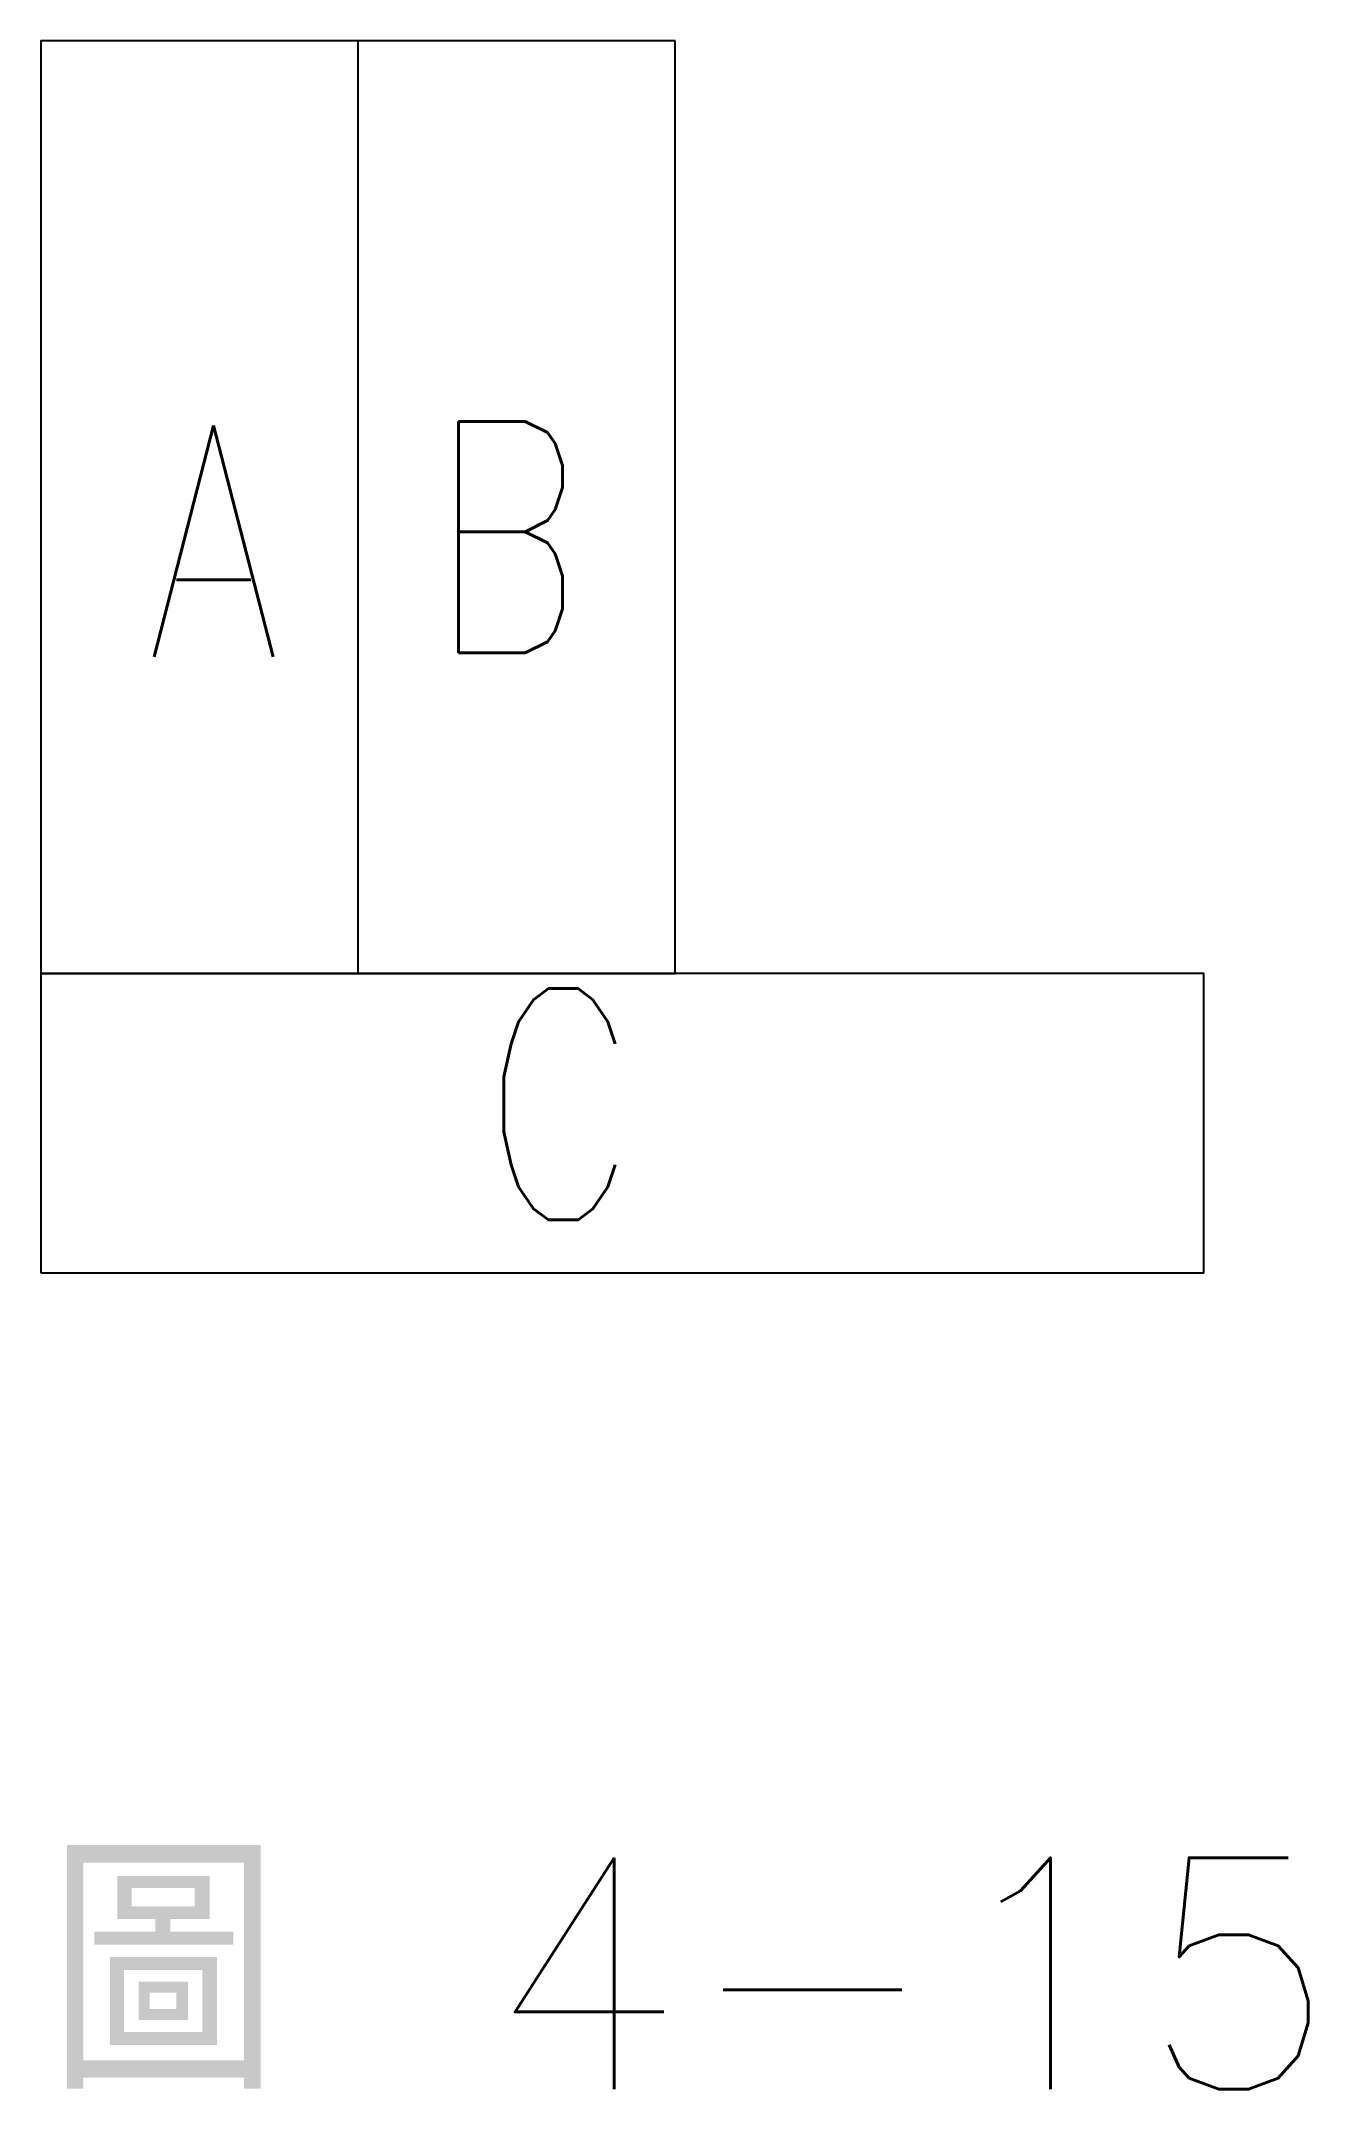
# Model space of a CAD drawing. Extents: x 196.1 to 212.5, y 85.6 to 112.2.
import ezdxf

# ---------------------------------------------------------------- set-up
doc = ezdxf.new("R2010")
doc.units = 0
doc.layers.add('文字', color=6, linetype='CONTINUOUS')
doc.layers.add('輪廓線', color=7, linetype='CONTINUOUS')
doc.styles.add('CNS', font='txt.shx', dxfattribs={"width": 0.75, "height": 3, "bigfont": 'chineset.shx'})
doc.styles.add('CNS375', font='txt.shx', dxfattribs={"width": 0.75, "height": 3})

msp = doc.modelspace()

# ---------------------------------------------------------------- linework, layer by layer
at = {"layer": '輪廓線'}
for p, q in [((204.307, 112.208), (200.192, 112.208)), ((204.307, 100.108), (204.307, 112.208)), ((200.192, 100.108), (204.307, 100.108))]:
    msp.add_line(p, q, dxfattribs=at)
for points in [[(196.078, 100.108), (200.192, 100.108), (200.192, 112.208), (196.078, 112.208)], [(196.078, 96.227), (211.164, 96.227), (211.164, 100.108), (196.078, 100.108)]]:
    msp.add_lwpolyline(points, close=True, dxfattribs=at)

# ---------------------------------------------------------------- texts
at = {"layer": '文字', "style": 'CNS375', "width": 0.75}
for s, p in [('A', (197.449, 104.217)), ('B', (201.107, 104.27)), ('C', (201.792, 96.912))]:
    msp.add_text(s, height=3, dxfattribs=at).set_placement(p)
at = {"layer": '輪廓線', "style": 'CNS'}
msp.add_text('圖 4-15', height=3, dxfattribs=at).set_placement((196.169, 85.635))

doc.saveas('drawing.dxf')
